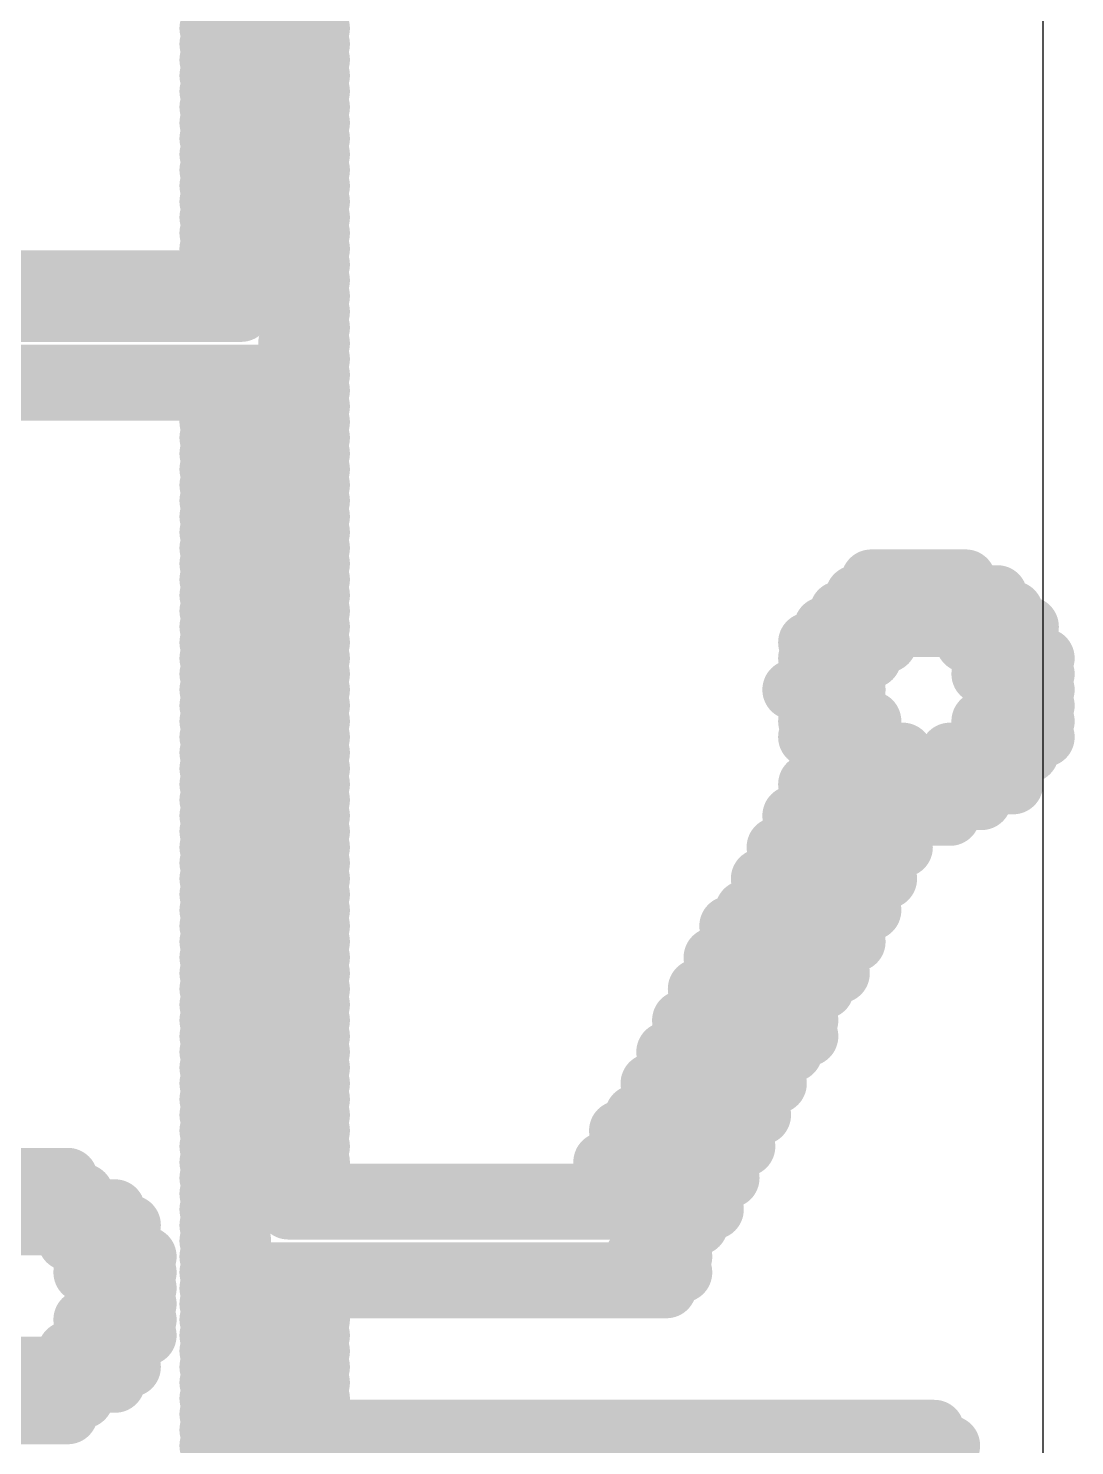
# Model space of a CAD drawing. Header units: inches. Extents: x -0.2 to 15.8, y 0 to 3.5.
# Drawn here: x 0.8473 to 0.8994, y 0.3909 to 0.4615 of the extents above; entities that cross this region are included whole.
import ezdxf

# ---------------------------------------------------------------- set-up
doc = ezdxf.new("R2010")
doc.units = ezdxf.units.IN
doc.header["$MEASUREMENT"] = 0
doc.layers.add('Bottom Overlay', color=54, linetype='Continuous')
doc.layers.add('Signal_2', color=76, linetype='Continuous')

msp = doc.modelspace()

# ---------------------------------------------------------------- linework, layer by layer
at = {"layer": 'Bottom Overlay', "const_width": 0.003}
for points in [[(0.85629, 0.462317), (0.858645, 0.462317)], [(0.860215, 0.462317), (0.861785, 0.462317)], [(0.85629, 0.461533), (0.858645, 0.461533)], [(0.860215, 0.461533), (0.861785, 0.461533)], [(0.85629, 0.460747), (0.858645, 0.460747)], [(0.860215, 0.460747), (0.861785, 0.460747)], [(0.85629, 0.459962), (0.858645, 0.459962)], [(0.860215, 0.459962), (0.861785, 0.459962)], [(0.85629, 0.459177), (0.858645, 0.459177)], [(0.860215, 0.459177), (0.861785, 0.459177)], [(0.85629, 0.458392), (0.858645, 0.458392)], [(0.860215, 0.458392), (0.861785, 0.458392)], [(0.85629, 0.457607), (0.858645, 0.457607)], [(0.860215, 0.457607), (0.861785, 0.457607)], [(0.85629, 0.456822), (0.858645, 0.456822)], [(0.860215, 0.456822), (0.861785, 0.456822)], [(0.85629, 0.456037), (0.858645, 0.456037)], [(0.860215, 0.456037), (0.861785, 0.456037)], [(0.85629, 0.455252), (0.858645, 0.455252)], [(0.860215, 0.455252), (0.861785, 0.455252)], [(0.85629, 0.454467), (0.858645, 0.454467)], [(0.860215, 0.454467), (0.861785, 0.454467)], [(0.85629, 0.453682), (0.858645, 0.453682)], [(0.860215, 0.453682), (0.861785, 0.453682)], [(0.85629, 0.452897), (0.858645, 0.452897)], [(0.860215, 0.452897), (0.861785, 0.452897)], [(0.85629, 0.452112), (0.858645, 0.452112)], [(0.860215, 0.452112), (0.861785, 0.452112)], [(0.85629, 0.451327), (0.858645, 0.451327)], [(0.860215, 0.451327), (0.861785, 0.451327)], [(0.85629, 0.450542), (0.858645, 0.450542)], [(0.860215, 0.450542), (0.861785, 0.450542)], [(0.85629, 0.449757), (0.858645, 0.449757)], [(0.860215, 0.449757), (0.861785, 0.449757)], [(0.805262, 0.448972), (0.858645, 0.448972)], [(0.860215, 0.448972), (0.861785, 0.448972)], [(0.805262, 0.448187), (0.858645, 0.448187)], [(0.860215, 0.448187), (0.861785, 0.448187)], [(0.805262, 0.447402), (0.85786, 0.447402)], [(0.860215, 0.447402), (0.861785, 0.447402)], [(0.860215, 0.446617), (0.861785, 0.446617)], [(0.860215, 0.445832), (0.861785, 0.445832)], [(0.860215, 0.445047), (0.861785, 0.445047)], [(0.805262, 0.444261), (0.858645, 0.444261)], [(0.860215, 0.444261), (0.861785, 0.444261)], [(0.805262, 0.443476), (0.858645, 0.443476)], [(0.860215, 0.443476), (0.861785, 0.443476)], [(0.85629, 0.442691), (0.858645, 0.442691)], [(0.860215, 0.442691), (0.861785, 0.442691)], [(0.85629, 0.441906), (0.858645, 0.441906)], [(0.860215, 0.441906), (0.861785, 0.441906)], [(0.85629, 0.441121), (0.858645, 0.441121)], [(0.860215, 0.441121), (0.861785, 0.441121)], [(0.85629, 0.440336), (0.858645, 0.440336)], [(0.860215, 0.440336), (0.861785, 0.440336)], [(0.85629, 0.439551), (0.858645, 0.439551)], [(0.860215, 0.439551), (0.861785, 0.439551)], [(0.85629, 0.438766), (0.858645, 0.438766)], [(0.860215, 0.438766), (0.861785, 0.438766)], [(0.85629, 0.437981), (0.858645, 0.437981)], [(0.860215, 0.437981), (0.861785, 0.437981)], [(0.85629, 0.437196), (0.858645, 0.437196)], [(0.860215, 0.437196), (0.861785, 0.437196)], [(0.85629, 0.436411), (0.858645, 0.436411)], [(0.860215, 0.436411), (0.861785, 0.436411)], [(0.85629, 0.435626), (0.858645, 0.435626)], [(0.860215, 0.435626), (0.861785, 0.435626)], [(0.85629, 0.434841), (0.858645, 0.434841)], [(0.860215, 0.434841), (0.861785, 0.434841)], [(0.85629, 0.434056), (0.858645, 0.434056)], [(0.860215, 0.434056), (0.861785, 0.434056)], [(0.889262, 0.434056), (0.893972, 0.434056)], [(0.85629, 0.433271), (0.858645, 0.433271)], [(0.860215, 0.433271), (0.861785, 0.433271)], [(0.888477, 0.433271), (0.895542, 0.433271)], [(0.85629, 0.432486), (0.858645, 0.432486)], [(0.860215, 0.432486), (0.861785, 0.432486)], [(0.887692, 0.432486), (0.896327, 0.432486)], [(0.85629, 0.431701), (0.858645, 0.431701)], [(0.860215, 0.431701), (0.861785, 0.431701)], [(0.886907, 0.431701), (0.897112, 0.431701)], [(0.85629, 0.430916), (0.858645, 0.430916)], [(0.860215, 0.430916), (0.861785, 0.430916)], [(0.886122, 0.430916), (0.890047, 0.430916)], [(0.893972, 0.430916), (0.897112, 0.430916)], [(0.85629, 0.430131), (0.858645, 0.430131)], [(0.860215, 0.430131), (0.861785, 0.430131)], [(0.886122, 0.430131), (0.889262, 0.430131)], [(0.894757, 0.430131), (0.897898, 0.430131)], [(0.85629, 0.429346), (0.85786, 0.429346)], [(0.860215, 0.429346), (0.861785, 0.429346)], [(0.886122, 0.429346), (0.888477, 0.429346)], [(0.894757, 0.429346), (0.897898, 0.429346)], [(0.85629, 0.428561), (0.85786, 0.428561)], [(0.860215, 0.428561), (0.861785, 0.428561)], [(0.885337, 0.428561), (0.888477, 0.428561)], [(0.895542, 0.428561), (0.897898, 0.428561)], [(0.85629, 0.427775), (0.85786, 0.427775)], [(0.860215, 0.427775), (0.861785, 0.427775)], [(0.886122, 0.427775), (0.888477, 0.427775)], [(0.895542, 0.427775), (0.897898, 0.427775)], [(0.85629, 0.42699), (0.85786, 0.42699)], [(0.860215, 0.42699), (0.861785, 0.42699)], [(0.886122, 0.42699), (0.889262, 0.42699)], [(0.894757, 0.42699), (0.897898, 0.42699)], [(0.85629, 0.426205), (0.85786, 0.426205)], [(0.860215, 0.426205), (0.861785, 0.426205)], [(0.886122, 0.426205), (0.889262, 0.426205)], [(0.894757, 0.426205), (0.897898, 0.426205)], [(0.85629, 0.42542), (0.85786, 0.42542)], [(0.860215, 0.42542), (0.861785, 0.42542)], [(0.886907, 0.42542), (0.890832, 0.42542)], [(0.893187, 0.42542), (0.897112, 0.42542)], [(0.85629, 0.424635), (0.85786, 0.424635)], [(0.860215, 0.424635), (0.861785, 0.424635)], [(0.886907, 0.424635), (0.896327, 0.424635)], [(0.85629, 0.42385), (0.85786, 0.42385)], [(0.860215, 0.42385), (0.861785, 0.42385)], [(0.886122, 0.42385), (0.896327, 0.42385)], [(0.85629, 0.423065), (0.85786, 0.423065)], [(0.860215, 0.423065), (0.861785, 0.423065)], [(0.886122, 0.423065), (0.888477, 0.423065)], [(0.889262, 0.423065), (0.894757, 0.423065)], [(0.85629, 0.42228), (0.85786, 0.42228)], [(0.860215, 0.42228), (0.861785, 0.42228)], [(0.885337, 0.42228), (0.887692, 0.42228)], [(0.889262, 0.42228), (0.893187, 0.42228)], [(0.85629, 0.421495), (0.85786, 0.421495)], [(0.860215, 0.421495), (0.861785, 0.421495)], [(0.885337, 0.421495), (0.886907, 0.421495)], [(0.889262, 0.421495), (0.890832, 0.421495)], [(0.85629, 0.42071), (0.85786, 0.42071)], [(0.860215, 0.42071), (0.861785, 0.42071)], [(0.884552, 0.42071), (0.886907, 0.42071)], [(0.888477, 0.42071), (0.890832, 0.42071)], [(0.85629, 0.419925), (0.85786, 0.419925)], [(0.860215, 0.419925), (0.861785, 0.419925)], [(0.884552, 0.419925), (0.886122, 0.419925)], [(0.888477, 0.419925), (0.890047, 0.419925)], [(0.85629, 0.41914), (0.85786, 0.41914)], [(0.860215, 0.41914), (0.861785, 0.41914)], [(0.883767, 0.41914), (0.886122, 0.41914)], [(0.887692, 0.41914), (0.890047, 0.41914)], [(0.85629, 0.418355), (0.85786, 0.418355)], [(0.860215, 0.418355), (0.861785, 0.418355)], [(0.883767, 0.418355), (0.885337, 0.418355)], [(0.886907, 0.418355), (0.889262, 0.418355)], [(0.85629, 0.41757), (0.85786, 0.41757)], [(0.860215, 0.41757), (0.861785, 0.41757)], [(0.882982, 0.41757), (0.885337, 0.41757)], [(0.886907, 0.41757), (0.889262, 0.41757)], [(0.85629, 0.416785), (0.85786, 0.416785)], [(0.860215, 0.416785), (0.861785, 0.416785)], [(0.882197, 0.416785), (0.884552, 0.416785)], [(0.886907, 0.416785), (0.888477, 0.416785)], [(0.85629, 0.416), (0.85786, 0.416)], [(0.860215, 0.416), (0.861785, 0.416)], [(0.882197, 0.416), (0.884552, 0.416)], [(0.886122, 0.416), (0.888477, 0.416)], [(0.85629, 0.415215), (0.85786, 0.415215)], [(0.860215, 0.415215), (0.861785, 0.415215)], [(0.881412, 0.415215), (0.883767, 0.415215)], [(0.885337, 0.415215), (0.887692, 0.415215)], [(0.85629, 0.41443), (0.85786, 0.41443)], [(0.860215, 0.41443), (0.861785, 0.41443)], [(0.881412, 0.41443), (0.882982, 0.41443)], [(0.885337, 0.41443), (0.887692, 0.41443)], [(0.85629, 0.413645), (0.85786, 0.413645)], [(0.860215, 0.413645), (0.861785, 0.413645)], [(0.880626, 0.413645), (0.882982, 0.413645)], [(0.884552, 0.413645), (0.886907, 0.413645)], [(0.85629, 0.41286), (0.85786, 0.41286)], [(0.860215, 0.41286), (0.861785, 0.41286)], [(0.880626, 0.41286), (0.882982, 0.41286)], [(0.884552, 0.41286), (0.886122, 0.41286)], [(0.85629, 0.412075), (0.85786, 0.412075)], [(0.860215, 0.412075), (0.861785, 0.412075)], [(0.879841, 0.412075), (0.882197, 0.412075)], [(0.883767, 0.412075), (0.886122, 0.412075)], [(0.85629, 0.411289), (0.85786, 0.411289)], [(0.860215, 0.411289), (0.861785, 0.411289)], [(0.879841, 0.411289), (0.881412, 0.411289)], [(0.883767, 0.411289), (0.886122, 0.411289)], [(0.85629, 0.410504), (0.85786, 0.410504)], [(0.860215, 0.410504), (0.861785, 0.410504)], [(0.879056, 0.410504), (0.881412, 0.410504)], [(0.882982, 0.410504), (0.885337, 0.410504)], [(0.85629, 0.40972), (0.85786, 0.40972)], [(0.860215, 0.40972), (0.861785, 0.40972)], [(0.879056, 0.40972), (0.880626, 0.40972)], [(0.882982, 0.40972), (0.884552, 0.40972)], [(0.85629, 0.408934), (0.85786, 0.408934)], [(0.860215, 0.408934), (0.861785, 0.408934)], [(0.878271, 0.408934), (0.880626, 0.408934)], [(0.882197, 0.408934), (0.884552, 0.408934)], [(0.85629, 0.408149), (0.85786, 0.408149)], [(0.860215, 0.408149), (0.861785, 0.408149)], [(0.878271, 0.408149), (0.879841, 0.408149)], [(0.882197, 0.408149), (0.883767, 0.408149)], [(0.85629, 0.407364), (0.85786, 0.407364)], [(0.860215, 0.407364), (0.861785, 0.407364)], [(0.877486, 0.407364), (0.879841, 0.407364)], [(0.881412, 0.407364), (0.883767, 0.407364)], [(0.85629, 0.406579), (0.85786, 0.406579)], [(0.860215, 0.406579), (0.861785, 0.406579)], [(0.876701, 0.406579), (0.879056, 0.406579)], [(0.881412, 0.406579), (0.882982, 0.406579)], [(0.85629, 0.405794), (0.85786, 0.405794)], [(0.860215, 0.405794), (0.861785, 0.405794)], [(0.876701, 0.405794), (0.879056, 0.405794)], [(0.880626, 0.405794), (0.882982, 0.405794)], [(0.85629, 0.405009), (0.85786, 0.405009)], [(0.860215, 0.405009), (0.861785, 0.405009)], [(0.875916, 0.405009), (0.878271, 0.405009)], [(0.879841, 0.405009), (0.882197, 0.405009)], [(0.845299, 0.404224), (0.849225, 0.404224)], [(0.85629, 0.404224), (0.85786, 0.404224)], [(0.860215, 0.404224), (0.861785, 0.404224)], [(0.875916, 0.404224), (0.878271, 0.404224)], [(0.879841, 0.404224), (0.882197, 0.404224)], [(0.843729, 0.403439), (0.85001, 0.403439)], [(0.85629, 0.403439), (0.85786, 0.403439)], [(0.860215, 0.403439), (0.877486, 0.403439)], [(0.879056, 0.403439), (0.881412, 0.403439)], [(0.842944, 0.402654), (0.85158, 0.402654)], [(0.85629, 0.402654), (0.85786, 0.402654)], [(0.860215, 0.402654), (0.876701, 0.402654)], [(0.879056, 0.402654), (0.881412, 0.402654)], [(0.842159, 0.401869), (0.852365, 0.401869)], [(0.85629, 0.401869), (0.85786, 0.401869)], [(0.878271, 0.401869), (0.880626, 0.401869)], [(0.849225, 0.401084), (0.852365, 0.401084)], [(0.85629, 0.401084), (0.85786, 0.401084)], [(0.878271, 0.401084), (0.879841, 0.401084)], [(0.85001, 0.400299), (0.85315, 0.400299)], [(0.85629, 0.400299), (0.85786, 0.400299)], [(0.877486, 0.400299), (0.879841, 0.400299)], [(0.85001, 0.399514), (0.85315, 0.399514)], [(0.85629, 0.399514), (0.85786, 0.399514)], [(0.85943, 0.399514), (0.879841, 0.399514)], [(0.850795, 0.398729), (0.85315, 0.398729)], [(0.85629, 0.398729), (0.85786, 0.398729)], [(0.85943, 0.398729), (0.879056, 0.398729)], [(0.850795, 0.397944), (0.85315, 0.397944)], [(0.85629, 0.397944), (0.85786, 0.397944)], [(0.85943, 0.397944), (0.861785, 0.397944)], [(0.85001, 0.397159), (0.85315, 0.397159)], [(0.85629, 0.397159), (0.85786, 0.397159)], [(0.85943, 0.397159), (0.861785, 0.397159)], [(0.85001, 0.396374), (0.85315, 0.396374)], [(0.85629, 0.396374), (0.85786, 0.396374)], [(0.85943, 0.396374), (0.861785, 0.396374)], [(0.849225, 0.395589), (0.852365, 0.395589)], [(0.85629, 0.395589), (0.85786, 0.395589)], [(0.85943, 0.395589), (0.861785, 0.395589)], [(0.842159, 0.394804), (0.852365, 0.394804)], [(0.85629, 0.394804), (0.85786, 0.394804)], [(0.85943, 0.394804), (0.861785, 0.394804)], [(0.842944, 0.394018), (0.85158, 0.394018)], [(0.85629, 0.394018), (0.85786, 0.394018)], [(0.85943, 0.394018), (0.861785, 0.394018)], [(0.843729, 0.393234), (0.85001, 0.393234)], [(0.85629, 0.393234), (0.85786, 0.393234)], [(0.85943, 0.393234), (0.861785, 0.393234)], [(0.845299, 0.392448), (0.849225, 0.392448)], [(0.85629, 0.392448), (0.85786, 0.392448)], [(0.85943, 0.392448), (0.861785, 0.392448)], [(0.85629, 0.391663), (0.85786, 0.391663)], [(0.85943, 0.391663), (0.892402, 0.391663)], [(0.85629, 0.390878), (0.85786, 0.390878)], [(0.85943, 0.390878), (0.893187, 0.390878)], [(0.85629, 0.390093), (0.85786, 0.390093)], [(0.85943, 0.390093), (0.893187, 0.390093)]]:
    msp.add_lwpolyline(points, dxfattribs=at)
at = {"layer": 'Bottom Overlay', "const_width": 0.0015}
for points in [[(0.85554, 0.462317, 1), (0.85704, 0.462317, 1)], [(0.857895, 0.462317, 1), (0.859395, 0.462317, 1)], [(0.859465, 0.462317, 1), (0.860965, 0.462317, 1)], [(0.861035, 0.462317, 1), (0.862535, 0.462317, 1)], [(0.85554, 0.461533, 1), (0.85704, 0.461533, 1)], [(0.857895, 0.461533, 1), (0.859395, 0.461533, 1)], [(0.859465, 0.461533, 1), (0.860965, 0.461533, 1)], [(0.861035, 0.461533, 1), (0.862535, 0.461533, 1)], [(0.85554, 0.460747, 1), (0.85704, 0.460747, 1)], [(0.857895, 0.460747, 1), (0.859395, 0.460747, 1)], [(0.859465, 0.460747, 1), (0.860965, 0.460747, 1)], [(0.861035, 0.460747, 1), (0.862535, 0.460747, 1)], [(0.85554, 0.459962, 1), (0.85704, 0.459962, 1)], [(0.857895, 0.459962, 1), (0.859395, 0.459962, 1)], [(0.859465, 0.459962, 1), (0.860965, 0.459962, 1)], [(0.861035, 0.459962, 1), (0.862535, 0.459962, 1)], [(0.85554, 0.459177, 1), (0.85704, 0.459177, 1)], [(0.857895, 0.459177, 1), (0.859395, 0.459177, 1)], [(0.859465, 0.459177, 1), (0.860965, 0.459177, 1)], [(0.861035, 0.459177, 1), (0.862535, 0.459177, 1)], [(0.85554, 0.458392, 1), (0.85704, 0.458392, 1)], [(0.857895, 0.458392, 1), (0.859395, 0.458392, 1)], [(0.859465, 0.458392, 1), (0.860965, 0.458392, 1)], [(0.861035, 0.458392, 1), (0.862535, 0.458392, 1)], [(0.85554, 0.457607, 1), (0.85704, 0.457607, 1)], [(0.857895, 0.457607, 1), (0.859395, 0.457607, 1)], [(0.859465, 0.457607, 1), (0.860965, 0.457607, 1)], [(0.861035, 0.457607, 1), (0.862535, 0.457607, 1)], [(0.85554, 0.456822, 1), (0.85704, 0.456822, 1)], [(0.857895, 0.456822, 1), (0.859395, 0.456822, 1)], [(0.859465, 0.456822, 1), (0.860965, 0.456822, 1)], [(0.861035, 0.456822, 1), (0.862535, 0.456822, 1)], [(0.85554, 0.456037, 1), (0.85704, 0.456037, 1)], [(0.857895, 0.456037, 1), (0.859395, 0.456037, 1)], [(0.859465, 0.456037, 1), (0.860965, 0.456037, 1)], [(0.861035, 0.456037, 1), (0.862535, 0.456037, 1)], [(0.85554, 0.455252, 1), (0.85704, 0.455252, 1)], [(0.857895, 0.455252, 1), (0.859395, 0.455252, 1)], [(0.859465, 0.455252, 1), (0.860965, 0.455252, 1)], [(0.861035, 0.455252, 1), (0.862535, 0.455252, 1)], [(0.85554, 0.454467, 1), (0.85704, 0.454467, 1)], [(0.857895, 0.454467, 1), (0.859395, 0.454467, 1)], [(0.859465, 0.454467, 1), (0.860965, 0.454467, 1)], [(0.861035, 0.454467, 1), (0.862535, 0.454467, 1)], [(0.85554, 0.453682, 1), (0.85704, 0.453682, 1)], [(0.857895, 0.453682, 1), (0.859395, 0.453682, 1)], [(0.859465, 0.453682, 1), (0.860965, 0.453682, 1)], [(0.861035, 0.453682, 1), (0.862535, 0.453682, 1)], [(0.85554, 0.452897, 1), (0.85704, 0.452897, 1)], [(0.857895, 0.452897, 1), (0.859395, 0.452897, 1)], [(0.859465, 0.452897, 1), (0.860965, 0.452897, 1)], [(0.861035, 0.452897, 1), (0.862535, 0.452897, 1)], [(0.85554, 0.452112, 1), (0.85704, 0.452112, 1)], [(0.857895, 0.452112, 1), (0.859395, 0.452112, 1)], [(0.859465, 0.452112, 1), (0.860965, 0.452112, 1)], [(0.861035, 0.452112, 1), (0.862535, 0.452112, 1)], [(0.85554, 0.451327, 1), (0.85704, 0.451327, 1)], [(0.857895, 0.451327, 1), (0.859395, 0.451327, 1)], [(0.859465, 0.451327, 1), (0.860965, 0.451327, 1)], [(0.861035, 0.451327, 1), (0.862535, 0.451327, 1)], [(0.85554, 0.450542, 1), (0.85704, 0.450542, 1)], [(0.857895, 0.450542, 1), (0.859395, 0.450542, 1)], [(0.859465, 0.450542, 1), (0.860965, 0.450542, 1)], [(0.861035, 0.450542, 1), (0.862535, 0.450542, 1)], [(0.85554, 0.449757, 1), (0.85704, 0.449757, 1)], [(0.857895, 0.449757, 1), (0.859395, 0.449757, 1)], [(0.859465, 0.449757, 1), (0.860965, 0.449757, 1)], [(0.861035, 0.449757, 1), (0.862535, 0.449757, 1)], [(0.857895, 0.448972, 1), (0.859395, 0.448972, 1)], [(0.859465, 0.448972, 1), (0.860965, 0.448972, 1)], [(0.861035, 0.448972, 1), (0.862535, 0.448972, 1)], [(0.857895, 0.448187, 1), (0.859395, 0.448187, 1)], [(0.859465, 0.448187, 1), (0.860965, 0.448187, 1)], [(0.861035, 0.448187, 1), (0.862535, 0.448187, 1)], [(0.85711, 0.447402, 1), (0.85861, 0.447402, 1)], [(0.859465, 0.447402, 1), (0.860965, 0.447402, 1)], [(0.861035, 0.447402, 1), (0.862535, 0.447402, 1)], [(0.859465, 0.446617, 1), (0.860965, 0.446617, 1)], [(0.861035, 0.446617, 1), (0.862535, 0.446617, 1)], [(0.859465, 0.445832, 1), (0.860965, 0.445832, 1)], [(0.861035, 0.445832, 1), (0.862535, 0.445832, 1)], [(0.859465, 0.445047, 1), (0.860965, 0.445047, 1)], [(0.861035, 0.445047, 1), (0.862535, 0.445047, 1)], [(0.857895, 0.444261, 1), (0.859395, 0.444261, 1)], [(0.859465, 0.444261, 1), (0.860965, 0.444261, 1)], [(0.861035, 0.444261, 1), (0.862535, 0.444261, 1)], [(0.857895, 0.443476, 1), (0.859395, 0.443476, 1)], [(0.859465, 0.443476, 1), (0.860965, 0.443476, 1)], [(0.861035, 0.443476, 1), (0.862535, 0.443476, 1)], [(0.85554, 0.442691, 1), (0.85704, 0.442691, 1)], [(0.857895, 0.442691, 1), (0.859395, 0.442691, 1)], [(0.859465, 0.442691, 1), (0.860965, 0.442691, 1)], [(0.861035, 0.442691, 1), (0.862535, 0.442691, 1)], [(0.85554, 0.441906, 1), (0.85704, 0.441906, 1)], [(0.857895, 0.441906, 1), (0.859395, 0.441906, 1)], [(0.859465, 0.441906, 1), (0.860965, 0.441906, 1)], [(0.861035, 0.441906, 1), (0.862535, 0.441906, 1)], [(0.85554, 0.441121, 1), (0.85704, 0.441121, 1)], [(0.857895, 0.441121, 1), (0.859395, 0.441121, 1)], [(0.859465, 0.441121, 1), (0.860965, 0.441121, 1)], [(0.861035, 0.441121, 1), (0.862535, 0.441121, 1)], [(0.85554, 0.440336, 1), (0.85704, 0.440336, 1)], [(0.857895, 0.440336, 1), (0.859395, 0.440336, 1)], [(0.859465, 0.440336, 1), (0.860965, 0.440336, 1)], [(0.861035, 0.440336, 1), (0.862535, 0.440336, 1)], [(0.85554, 0.439551, 1), (0.85704, 0.439551, 1)], [(0.857895, 0.439551, 1), (0.859395, 0.439551, 1)], [(0.859465, 0.439551, 1), (0.860965, 0.439551, 1)], [(0.861035, 0.439551, 1), (0.862535, 0.439551, 1)], [(0.85554, 0.438766, 1), (0.85704, 0.438766, 1)], [(0.857895, 0.438766, 1), (0.859395, 0.438766, 1)], [(0.859465, 0.438766, 1), (0.860965, 0.438766, 1)], [(0.861035, 0.438766, 1), (0.862535, 0.438766, 1)], [(0.85554, 0.437981, 1), (0.85704, 0.437981, 1)], [(0.857895, 0.437981, 1), (0.859395, 0.437981, 1)], [(0.859465, 0.437981, 1), (0.860965, 0.437981, 1)], [(0.861035, 0.437981, 1), (0.862535, 0.437981, 1)], [(0.85554, 0.437196, 1), (0.85704, 0.437196, 1)], [(0.857895, 0.437196, 1), (0.859395, 0.437196, 1)], [(0.859465, 0.437196, 1), (0.860965, 0.437196, 1)], [(0.861035, 0.437196, 1), (0.862535, 0.437196, 1)], [(0.85554, 0.436411, 1), (0.85704, 0.436411, 1)], [(0.857895, 0.436411, 1), (0.859395, 0.436411, 1)], [(0.859465, 0.436411, 1), (0.860965, 0.436411, 1)], [(0.861035, 0.436411, 1), (0.862535, 0.436411, 1)], [(0.85554, 0.435626, 1), (0.85704, 0.435626, 1)], [(0.857895, 0.435626, 1), (0.859395, 0.435626, 1)], [(0.859465, 0.435626, 1), (0.860965, 0.435626, 1)], [(0.861035, 0.435626, 1), (0.862535, 0.435626, 1)], [(0.85554, 0.434841, 1), (0.85704, 0.434841, 1)], [(0.857895, 0.434841, 1), (0.859395, 0.434841, 1)], [(0.859465, 0.434841, 1), (0.860965, 0.434841, 1)], [(0.861035, 0.434841, 1), (0.862535, 0.434841, 1)], [(0.85554, 0.434056, 1), (0.85704, 0.434056, 1)], [(0.857895, 0.434056, 1), (0.859395, 0.434056, 1)], [(0.859465, 0.434056, 1), (0.860965, 0.434056, 1)], [(0.861035, 0.434056, 1), (0.862535, 0.434056, 1)], [(0.888512, 0.434056, 1), (0.890012, 0.434056, 1)], [(0.893222, 0.434056, 1), (0.894722, 0.434056, 1)], [(0.85554, 0.433271, 1), (0.85704, 0.433271, 1)], [(0.857895, 0.433271, 1), (0.859395, 0.433271, 1)], [(0.859465, 0.433271, 1), (0.860965, 0.433271, 1)], [(0.861035, 0.433271, 1), (0.862535, 0.433271, 1)], [(0.887727, 0.433271, 1), (0.889227, 0.433271, 1)], [(0.894792, 0.433271, 1), (0.896292, 0.433271, 1)], [(0.85554, 0.432486, 1), (0.85704, 0.432486, 1)], [(0.857895, 0.432486, 1), (0.859395, 0.432486, 1)], [(0.859465, 0.432486, 1), (0.860965, 0.432486, 1)], [(0.861035, 0.432486, 1), (0.862535, 0.432486, 1)], [(0.886942, 0.432486, 1), (0.888442, 0.432486, 1)], [(0.895577, 0.432486, 1), (0.897077, 0.432486, 1)], [(0.85554, 0.431701, 1), (0.85704, 0.431701, 1)], [(0.857895, 0.431701, 1), (0.859395, 0.431701, 1)], [(0.859465, 0.431701, 1), (0.860965, 0.431701, 1)], [(0.861035, 0.431701, 1), (0.862535, 0.431701, 1)], [(0.886157, 0.431701, 1), (0.887657, 0.431701, 1)], [(0.896362, 0.431701, 1), (0.897862, 0.431701, 1)], [(0.85554, 0.430916, 1), (0.85704, 0.430916, 1)], [(0.857895, 0.430916, 1), (0.859395, 0.430916, 1)], [(0.859465, 0.430916, 1), (0.860965, 0.430916, 1)], [(0.861035, 0.430916, 1), (0.862535, 0.430916, 1)], [(0.885372, 0.430916, 1), (0.886872, 0.430916, 1)], [(0.889297, 0.430916, 1), (0.890797, 0.430916, 1)], [(0.893222, 0.430916, 1), (0.894722, 0.430916, 1)], [(0.896362, 0.430916, 1), (0.897862, 0.430916, 1)], [(0.85554, 0.430131, 1), (0.85704, 0.430131, 1)], [(0.857895, 0.430131, 1), (0.859395, 0.430131, 1)], [(0.859465, 0.430131, 1), (0.860965, 0.430131, 1)], [(0.861035, 0.430131, 1), (0.862535, 0.430131, 1)], [(0.885372, 0.430131, 1), (0.886872, 0.430131, 1)], [(0.888512, 0.430131, 1), (0.890012, 0.430131, 1)], [(0.894007, 0.430131, 1), (0.895507, 0.430131, 1)], [(0.897147, 0.430131, 1), (0.898648, 0.430131, 1)], [(0.85554, 0.429346, 1), (0.85704, 0.429346, 1)], [(0.85711, 0.429346, 1), (0.85861, 0.429346, 1)], [(0.859465, 0.429346, 1), (0.860965, 0.429346, 1)], [(0.861035, 0.429346, 1), (0.862535, 0.429346, 1)], [(0.885372, 0.429346, 1), (0.886872, 0.429346, 1)], [(0.887727, 0.429346, 1), (0.889227, 0.429346, 1)], [(0.894007, 0.429346, 1), (0.895507, 0.429346, 1)], [(0.897147, 0.429346, 1), (0.898648, 0.429346, 1)], [(0.85554, 0.428561, 1), (0.85704, 0.428561, 1)], [(0.85711, 0.428561, 1), (0.85861, 0.428561, 1)], [(0.859465, 0.428561, 1), (0.860965, 0.428561, 1)], [(0.861035, 0.428561, 1), (0.862535, 0.428561, 1)], [(0.884587, 0.428561, 1), (0.886087, 0.428561, 1)], [(0.887727, 0.428561, 1), (0.889227, 0.428561, 1)], [(0.894792, 0.428561, 1), (0.896292, 0.428561, 1)], [(0.897147, 0.428561, 1), (0.898648, 0.428561, 1)], [(0.85554, 0.427775, 1), (0.85704, 0.427775, 1)], [(0.85711, 0.427775, 1), (0.85861, 0.427775, 1)], [(0.859465, 0.427775, 1), (0.860965, 0.427775, 1)], [(0.861035, 0.427775, 1), (0.862535, 0.427775, 1)], [(0.885372, 0.427775, 1), (0.886872, 0.427775, 1)], [(0.887727, 0.427775, 1), (0.889227, 0.427775, 1)], [(0.894792, 0.427775, 1), (0.896292, 0.427775, 1)], [(0.897147, 0.427775, 1), (0.898648, 0.427775, 1)], [(0.85554, 0.42699, 1), (0.85704, 0.42699, 1)], [(0.85711, 0.42699, 1), (0.85861, 0.42699, 1)], [(0.859465, 0.42699, 1), (0.860965, 0.42699, 1)], [(0.861035, 0.42699, 1), (0.862535, 0.42699, 1)], [(0.885372, 0.42699, 1), (0.886872, 0.42699, 1)], [(0.888512, 0.42699, 1), (0.890012, 0.42699, 1)], [(0.894007, 0.42699, 1), (0.895507, 0.42699, 1)], [(0.897147, 0.42699, 1), (0.898648, 0.42699, 1)], [(0.85554, 0.426205, 1), (0.85704, 0.426205, 1)], [(0.85711, 0.426205, 1), (0.85861, 0.426205, 1)], [(0.859465, 0.426205, 1), (0.860965, 0.426205, 1)], [(0.861035, 0.426205, 1), (0.862535, 0.426205, 1)], [(0.885372, 0.426205, 1), (0.886872, 0.426205, 1)], [(0.888512, 0.426205, 1), (0.890012, 0.426205, 1)], [(0.894007, 0.426205, 1), (0.895507, 0.426205, 1)], [(0.897147, 0.426205, 1), (0.898648, 0.426205, 1)], [(0.85554, 0.42542, 1), (0.85704, 0.42542, 1)], [(0.85711, 0.42542, 1), (0.85861, 0.42542, 1)], [(0.859465, 0.42542, 1), (0.860965, 0.42542, 1)], [(0.861035, 0.42542, 1), (0.862535, 0.42542, 1)], [(0.886157, 0.42542, 1), (0.887657, 0.42542, 1)], [(0.890082, 0.42542, 1), (0.891582, 0.42542, 1)], [(0.892437, 0.42542, 1), (0.893937, 0.42542, 1)], [(0.896362, 0.42542, 1), (0.897862, 0.42542, 1)], [(0.85554, 0.424635, 1), (0.85704, 0.424635, 1)], [(0.85711, 0.424635, 1), (0.85861, 0.424635, 1)], [(0.859465, 0.424635, 1), (0.860965, 0.424635, 1)], [(0.861035, 0.424635, 1), (0.862535, 0.424635, 1)], [(0.886157, 0.424635, 1), (0.887657, 0.424635, 1)], [(0.895577, 0.424635, 1), (0.897077, 0.424635, 1)], [(0.85554, 0.42385, 1), (0.85704, 0.42385, 1)], [(0.85711, 0.42385, 1), (0.85861, 0.42385, 1)], [(0.859465, 0.42385, 1), (0.860965, 0.42385, 1)], [(0.861035, 0.42385, 1), (0.862535, 0.42385, 1)], [(0.885372, 0.42385, 1), (0.886872, 0.42385, 1)], [(0.895577, 0.42385, 1), (0.897077, 0.42385, 1)], [(0.85554, 0.423065, 1), (0.85704, 0.423065, 1)], [(0.85711, 0.423065, 1), (0.85861, 0.423065, 1)], [(0.859465, 0.423065, 1), (0.860965, 0.423065, 1)], [(0.861035, 0.423065, 1), (0.862535, 0.423065, 1)], [(0.885372, 0.423065, 1), (0.886872, 0.423065, 1)], [(0.887727, 0.423065, 1), (0.889227, 0.423065, 1)], [(0.888512, 0.423065, 1), (0.890012, 0.423065, 1)], [(0.894007, 0.423065, 1), (0.895507, 0.423065, 1)], [(0.85554, 0.42228, 1), (0.85704, 0.42228, 1)], [(0.85711, 0.42228, 1), (0.85861, 0.42228, 1)], [(0.859465, 0.42228, 1), (0.860965, 0.42228, 1)], [(0.861035, 0.42228, 1), (0.862535, 0.42228, 1)], [(0.884587, 0.42228, 1), (0.886087, 0.42228, 1)], [(0.886942, 0.42228, 1), (0.888442, 0.42228, 1)], [(0.888512, 0.42228, 1), (0.890012, 0.42228, 1)], [(0.892437, 0.42228, 1), (0.893937, 0.42228, 1)], [(0.85554, 0.421495, 1), (0.85704, 0.421495, 1)], [(0.85711, 0.421495, 1), (0.85861, 0.421495, 1)], [(0.859465, 0.421495, 1), (0.860965, 0.421495, 1)], [(0.861035, 0.421495, 1), (0.862535, 0.421495, 1)], [(0.884587, 0.421495, 1), (0.886087, 0.421495, 1)], [(0.886157, 0.421495, 1), (0.887657, 0.421495, 1)], [(0.888512, 0.421495, 1), (0.890012, 0.421495, 1)], [(0.890082, 0.421495, 1), (0.891582, 0.421495, 1)], [(0.85554, 0.42071, 1), (0.85704, 0.42071, 1)], [(0.85711, 0.42071, 1), (0.85861, 0.42071, 1)], [(0.859465, 0.42071, 1), (0.860965, 0.42071, 1)], [(0.861035, 0.42071, 1), (0.862535, 0.42071, 1)], [(0.883802, 0.42071, 1), (0.885302, 0.42071, 1)], [(0.886157, 0.42071, 1), (0.887657, 0.42071, 1)], [(0.887727, 0.42071, 1), (0.889227, 0.42071, 1)], [(0.890082, 0.42071, 1), (0.891582, 0.42071, 1)], [(0.85554, 0.419925, 1), (0.85704, 0.419925, 1)], [(0.85711, 0.419925, 1), (0.85861, 0.419925, 1)], [(0.859465, 0.419925, 1), (0.860965, 0.419925, 1)], [(0.861035, 0.419925, 1), (0.862535, 0.419925, 1)], [(0.883802, 0.419925, 1), (0.885302, 0.419925, 1)], [(0.885372, 0.419925, 1), (0.886872, 0.419925, 1)], [(0.887727, 0.419925, 1), (0.889227, 0.419925, 1)], [(0.889297, 0.419925, 1), (0.890797, 0.419925, 1)], [(0.85554, 0.41914, 1), (0.85704, 0.41914, 1)], [(0.85711, 0.41914, 1), (0.85861, 0.41914, 1)], [(0.859465, 0.41914, 1), (0.860965, 0.41914, 1)], [(0.861035, 0.41914, 1), (0.862535, 0.41914, 1)], [(0.883017, 0.41914, 1), (0.884517, 0.41914, 1)], [(0.885372, 0.41914, 1), (0.886872, 0.41914, 1)], [(0.886942, 0.41914, 1), (0.888442, 0.41914, 1)], [(0.889297, 0.41914, 1), (0.890797, 0.41914, 1)], [(0.85554, 0.418355, 1), (0.85704, 0.418355, 1)], [(0.85711, 0.418355, 1), (0.85861, 0.418355, 1)], [(0.859465, 0.418355, 1), (0.860965, 0.418355, 1)], [(0.861035, 0.418355, 1), (0.862535, 0.418355, 1)], [(0.883017, 0.418355, 1), (0.884517, 0.418355, 1)], [(0.884587, 0.418355, 1), (0.886087, 0.418355, 1)], [(0.886157, 0.418355, 1), (0.887657, 0.418355, 1)], [(0.888512, 0.418355, 1), (0.890012, 0.418355, 1)], [(0.85554, 0.41757, 1), (0.85704, 0.41757, 1)], [(0.85711, 0.41757, 1), (0.85861, 0.41757, 1)], [(0.859465, 0.41757, 1), (0.860965, 0.41757, 1)], [(0.861035, 0.41757, 1), (0.862535, 0.41757, 1)], [(0.882232, 0.41757, 1), (0.883732, 0.41757, 1)], [(0.884587, 0.41757, 1), (0.886087, 0.41757, 1)], [(0.886157, 0.41757, 1), (0.887657, 0.41757, 1)], [(0.888512, 0.41757, 1), (0.890012, 0.41757, 1)], [(0.85554, 0.416785, 1), (0.85704, 0.416785, 1)], [(0.85711, 0.416785, 1), (0.85861, 0.416785, 1)], [(0.859465, 0.416785, 1), (0.860965, 0.416785, 1)], [(0.861035, 0.416785, 1), (0.862535, 0.416785, 1)], [(0.881447, 0.416785, 1), (0.882946, 0.416785, 1)], [(0.883802, 0.416785, 1), (0.885302, 0.416785, 1)], [(0.886157, 0.416785, 1), (0.887657, 0.416785, 1)], [(0.887727, 0.416785, 1), (0.889227, 0.416785, 1)], [(0.85554, 0.416, 1), (0.85704, 0.416, 1)], [(0.85711, 0.416, 1), (0.85861, 0.416, 1)], [(0.859465, 0.416, 1), (0.860965, 0.416, 1)], [(0.861035, 0.416, 1), (0.862535, 0.416, 1)], [(0.881447, 0.416, 1), (0.882946, 0.416, 1)], [(0.883802, 0.416, 1), (0.885302, 0.416, 1)], [(0.885372, 0.416, 1), (0.886872, 0.416, 1)], [(0.887727, 0.416, 1), (0.889227, 0.416, 1)], [(0.85554, 0.415215, 1), (0.85704, 0.415215, 1)], [(0.85711, 0.415215, 1), (0.85861, 0.415215, 1)], [(0.859465, 0.415215, 1), (0.860965, 0.415215, 1)], [(0.861035, 0.415215, 1), (0.862535, 0.415215, 1)], [(0.880661, 0.415215, 1), (0.882162, 0.415215, 1)], [(0.883017, 0.415215, 1), (0.884517, 0.415215, 1)], [(0.884587, 0.415215, 1), (0.886087, 0.415215, 1)], [(0.886942, 0.415215, 1), (0.888442, 0.415215, 1)], [(0.85554, 0.41443, 1), (0.85704, 0.41443, 1)], [(0.85711, 0.41443, 1), (0.85861, 0.41443, 1)], [(0.859465, 0.41443, 1), (0.860965, 0.41443, 1)], [(0.861035, 0.41443, 1), (0.862535, 0.41443, 1)], [(0.880661, 0.41443, 1), (0.882162, 0.41443, 1)], [(0.882232, 0.41443, 1), (0.883732, 0.41443, 1)], [(0.884587, 0.41443, 1), (0.886087, 0.41443, 1)], [(0.886942, 0.41443, 1), (0.888442, 0.41443, 1)], [(0.85554, 0.413645, 1), (0.85704, 0.413645, 1)], [(0.85711, 0.413645, 1), (0.85861, 0.413645, 1)], [(0.859465, 0.413645, 1), (0.860965, 0.413645, 1)], [(0.861035, 0.413645, 1), (0.862535, 0.413645, 1)], [(0.879876, 0.413645, 1), (0.881377, 0.413645, 1)], [(0.882232, 0.413645, 1), (0.883732, 0.413645, 1)], [(0.883802, 0.413645, 1), (0.885302, 0.413645, 1)], [(0.886157, 0.413645, 1), (0.887657, 0.413645, 1)], [(0.85554, 0.41286, 1), (0.85704, 0.41286, 1)], [(0.85711, 0.41286, 1), (0.85861, 0.41286, 1)], [(0.859465, 0.41286, 1), (0.860965, 0.41286, 1)], [(0.861035, 0.41286, 1), (0.862535, 0.41286, 1)], [(0.879876, 0.41286, 1), (0.881377, 0.41286, 1)], [(0.882232, 0.41286, 1), (0.883732, 0.41286, 1)], [(0.883802, 0.41286, 1), (0.885302, 0.41286, 1)], [(0.885372, 0.41286, 1), (0.886872, 0.41286, 1)], [(0.85554, 0.412075, 1), (0.85704, 0.412075, 1)], [(0.85711, 0.412075, 1), (0.85861, 0.412075, 1)], [(0.859465, 0.412075, 1), (0.860965, 0.412075, 1)], [(0.861035, 0.412075, 1), (0.862535, 0.412075, 1)], [(0.879091, 0.412075, 1), (0.880591, 0.412075, 1)], [(0.881447, 0.412075, 1), (0.882946, 0.412075, 1)], [(0.883017, 0.412075, 1), (0.884517, 0.412075, 1)], [(0.885372, 0.412075, 1), (0.886872, 0.412075, 1)], [(0.85554, 0.411289, 1), (0.85704, 0.411289, 1)], [(0.85711, 0.411289, 1), (0.85861, 0.411289, 1)], [(0.859465, 0.411289, 1), (0.860965, 0.411289, 1)], [(0.861035, 0.411289, 1), (0.862535, 0.411289, 1)], [(0.879091, 0.411289, 1), (0.880591, 0.411289, 1)], [(0.880661, 0.411289, 1), (0.882162, 0.411289, 1)], [(0.883017, 0.411289, 1), (0.884517, 0.411289, 1)], [(0.885372, 0.411289, 1), (0.886872, 0.411289, 1)], [(0.85554, 0.410504, 1), (0.85704, 0.410504, 1)], [(0.85711, 0.410504, 1), (0.85861, 0.410504, 1)], [(0.859465, 0.410504, 1), (0.860965, 0.410504, 1)], [(0.861035, 0.410504, 1), (0.862535, 0.410504, 1)], [(0.878306, 0.410504, 1), (0.879806, 0.410504, 1)], [(0.880661, 0.410504, 1), (0.882162, 0.410504, 1)], [(0.882232, 0.410504, 1), (0.883732, 0.410504, 1)], [(0.884587, 0.410504, 1), (0.886087, 0.410504, 1)], [(0.85554, 0.40972, 1), (0.85704, 0.40972, 1)], [(0.85711, 0.40972, 1), (0.85861, 0.40972, 1)], [(0.859465, 0.40972, 1), (0.860965, 0.40972, 1)], [(0.861035, 0.40972, 1), (0.862535, 0.40972, 1)], [(0.878306, 0.40972, 1), (0.879806, 0.40972, 1)], [(0.879876, 0.40972, 1), (0.881377, 0.40972, 1)], [(0.882232, 0.40972, 1), (0.883732, 0.40972, 1)], [(0.883802, 0.40972, 1), (0.885302, 0.40972, 1)], [(0.85554, 0.408934, 1), (0.85704, 0.408934, 1)], [(0.85711, 0.408934, 1), (0.85861, 0.408934, 1)], [(0.859465, 0.408934, 1), (0.860965, 0.408934, 1)], [(0.861035, 0.408934, 1), (0.862535, 0.408934, 1)], [(0.877521, 0.408934, 1), (0.879021, 0.408934, 1)], [(0.879876, 0.408934, 1), (0.881377, 0.408934, 1)], [(0.881447, 0.408934, 1), (0.882946, 0.408934, 1)], [(0.883802, 0.408934, 1), (0.885302, 0.408934, 1)], [(0.85554, 0.408149, 1), (0.85704, 0.408149, 1)], [(0.85711, 0.408149, 1), (0.85861, 0.408149, 1)], [(0.859465, 0.408149, 1), (0.860965, 0.408149, 1)], [(0.861035, 0.408149, 1), (0.862535, 0.408149, 1)], [(0.877521, 0.408149, 1), (0.879021, 0.408149, 1)], [(0.879091, 0.408149, 1), (0.880591, 0.408149, 1)], [(0.881447, 0.408149, 1), (0.882946, 0.408149, 1)], [(0.883017, 0.408149, 1), (0.884517, 0.408149, 1)], [(0.85554, 0.407364, 1), (0.85704, 0.407364, 1)], [(0.85711, 0.407364, 1), (0.85861, 0.407364, 1)], [(0.859465, 0.407364, 1), (0.860965, 0.407364, 1)], [(0.861035, 0.407364, 1), (0.862535, 0.407364, 1)], [(0.876736, 0.407364, 1), (0.878236, 0.407364, 1)], [(0.879091, 0.407364, 1), (0.880591, 0.407364, 1)], [(0.880661, 0.407364, 1), (0.882162, 0.407364, 1)], [(0.883017, 0.407364, 1), (0.884517, 0.407364, 1)], [(0.85554, 0.406579, 1), (0.85704, 0.406579, 1)], [(0.85711, 0.406579, 1), (0.85861, 0.406579, 1)], [(0.859465, 0.406579, 1), (0.860965, 0.406579, 1)], [(0.861035, 0.406579, 1), (0.862535, 0.406579, 1)], [(0.875951, 0.406579, 1), (0.877451, 0.406579, 1)], [(0.878306, 0.406579, 1), (0.879806, 0.406579, 1)], [(0.880661, 0.406579, 1), (0.882162, 0.406579, 1)], [(0.882232, 0.406579, 1), (0.883732, 0.406579, 1)], [(0.85554, 0.405794, 1), (0.85704, 0.405794, 1)], [(0.85711, 0.405794, 1), (0.85861, 0.405794, 1)], [(0.859465, 0.405794, 1), (0.860965, 0.405794, 1)], [(0.861035, 0.405794, 1), (0.862535, 0.405794, 1)], [(0.875951, 0.405794, 1), (0.877451, 0.405794, 1)], [(0.878306, 0.405794, 1), (0.879806, 0.405794, 1)], [(0.879876, 0.405794, 1), (0.881377, 0.405794, 1)], [(0.882232, 0.405794, 1), (0.883732, 0.405794, 1)], [(0.85554, 0.405009, 1), (0.85704, 0.405009, 1)], [(0.85711, 0.405009, 1), (0.85861, 0.405009, 1)], [(0.859465, 0.405009, 1), (0.860965, 0.405009, 1)], [(0.861035, 0.405009, 1), (0.862535, 0.405009, 1)], [(0.875166, 0.405009, 1), (0.876666, 0.405009, 1)], [(0.877521, 0.405009, 1), (0.879021, 0.405009, 1)], [(0.879091, 0.405009, 1), (0.880591, 0.405009, 1)], [(0.881447, 0.405009, 1), (0.882946, 0.405009, 1)], [(0.848475, 0.404224, 1), (0.849975, 0.404224, 1)], [(0.85554, 0.404224, 1), (0.85704, 0.404224, 1)], [(0.85711, 0.404224, 1), (0.85861, 0.404224, 1)], [(0.859465, 0.404224, 1), (0.860965, 0.404224, 1)], [(0.861035, 0.404224, 1), (0.862535, 0.404224, 1)], [(0.875166, 0.404224, 1), (0.876666, 0.404224, 1)], [(0.877521, 0.404224, 1), (0.879021, 0.404224, 1)], [(0.879091, 0.404224, 1), (0.880591, 0.404224, 1)], [(0.881447, 0.404224, 1), (0.882946, 0.404224, 1)], [(0.84926, 0.403439, 1), (0.85076, 0.403439, 1)], [(0.85554, 0.403439, 1), (0.85704, 0.403439, 1)], [(0.85711, 0.403439, 1), (0.85861, 0.403439, 1)], [(0.859465, 0.403439, 1), (0.860965, 0.403439, 1)], [(0.876736, 0.403439, 1), (0.878236, 0.403439, 1)], [(0.878306, 0.403439, 1), (0.879806, 0.403439, 1)], [(0.880661, 0.403439, 1), (0.882162, 0.403439, 1)], [(0.85083, 0.402654, 1), (0.85233, 0.402654, 1)], [(0.85554, 0.402654, 1), (0.85704, 0.402654, 1)], [(0.85711, 0.402654, 1), (0.85861, 0.402654, 1)], [(0.859465, 0.402654, 1), (0.860965, 0.402654, 1)], [(0.875951, 0.402654, 1), (0.877451, 0.402654, 1)], [(0.878306, 0.402654, 1), (0.879806, 0.402654, 1)], [(0.880661, 0.402654, 1), (0.882162, 0.402654, 1)], [(0.851615, 0.401869, 1), (0.853115, 0.401869, 1)], [(0.85554, 0.401869, 1), (0.85704, 0.401869, 1)], [(0.85711, 0.401869, 1), (0.85861, 0.401869, 1)], [(0.877521, 0.401869, 1), (0.879021, 0.401869, 1)], [(0.879876, 0.401869, 1), (0.881377, 0.401869, 1)], [(0.848475, 0.401084, 1), (0.849975, 0.401084, 1)], [(0.851615, 0.401084, 1), (0.853115, 0.401084, 1)], [(0.85554, 0.401084, 1), (0.85704, 0.401084, 1)], [(0.85711, 0.401084, 1), (0.85861, 0.401084, 1)], [(0.877521, 0.401084, 1), (0.879021, 0.401084, 1)], [(0.879091, 0.401084, 1), (0.880591, 0.401084, 1)], [(0.84926, 0.400299, 1), (0.85076, 0.400299, 1)], [(0.8524, 0.400299, 1), (0.8539, 0.400299, 1)], [(0.85554, 0.400299, 1), (0.85704, 0.400299, 1)], [(0.85711, 0.400299, 1), (0.85861, 0.400299, 1)], [(0.876736, 0.400299, 1), (0.878236, 0.400299, 1)], [(0.879091, 0.400299, 1), (0.880591, 0.400299, 1)], [(0.84926, 0.399514, 1), (0.85076, 0.399514, 1)], [(0.8524, 0.399514, 1), (0.8539, 0.399514, 1)], [(0.85554, 0.399514, 1), (0.85704, 0.399514, 1)], [(0.85711, 0.399514, 1), (0.85861, 0.399514, 1)], [(0.85868, 0.399514, 1), (0.86018, 0.399514, 1)], [(0.879091, 0.399514, 1), (0.880591, 0.399514, 1)], [(0.850045, 0.398729, 1), (0.851545, 0.398729, 1)], [(0.8524, 0.398729, 1), (0.8539, 0.398729, 1)], [(0.85554, 0.398729, 1), (0.85704, 0.398729, 1)], [(0.85711, 0.398729, 1), (0.85861, 0.398729, 1)], [(0.85868, 0.398729, 1), (0.86018, 0.398729, 1)], [(0.878306, 0.398729, 1), (0.879806, 0.398729, 1)], [(0.850045, 0.397944, 1), (0.851545, 0.397944, 1)], [(0.8524, 0.397944, 1), (0.8539, 0.397944, 1)], [(0.85554, 0.397944, 1), (0.85704, 0.397944, 1)], [(0.85711, 0.397944, 1), (0.85861, 0.397944, 1)], [(0.85868, 0.397944, 1), (0.86018, 0.397944, 1)], [(0.861035, 0.397944, 1), (0.862535, 0.397944, 1)], [(0.84926, 0.397159, 1), (0.85076, 0.397159, 1)], [(0.8524, 0.397159, 1), (0.8539, 0.397159, 1)], [(0.85554, 0.397159, 1), (0.85704, 0.397159, 1)], [(0.85711, 0.397159, 1), (0.85861, 0.397159, 1)], [(0.85868, 0.397159, 1), (0.86018, 0.397159, 1)], [(0.861035, 0.397159, 1), (0.862535, 0.397159, 1)], [(0.84926, 0.396374, 1), (0.85076, 0.396374, 1)], [(0.8524, 0.396374, 1), (0.8539, 0.396374, 1)], [(0.85554, 0.396374, 1), (0.85704, 0.396374, 1)], [(0.85711, 0.396374, 1), (0.85861, 0.396374, 1)], [(0.85868, 0.396374, 1), (0.86018, 0.396374, 1)], [(0.861035, 0.396374, 1), (0.862535, 0.396374, 1)], [(0.848475, 0.395589, 1), (0.849975, 0.395589, 1)], [(0.851615, 0.395589, 1), (0.853115, 0.395589, 1)], [(0.85554, 0.395589, 1), (0.85704, 0.395589, 1)], [(0.85711, 0.395589, 1), (0.85861, 0.395589, 1)], [(0.85868, 0.395589, 1), (0.86018, 0.395589, 1)], [(0.861035, 0.395589, 1), (0.862535, 0.395589, 1)], [(0.851615, 0.394804, 1), (0.853115, 0.394804, 1)], [(0.85554, 0.394804, 1), (0.85704, 0.394804, 1)], [(0.85711, 0.394804, 1), (0.85861, 0.394804, 1)], [(0.85868, 0.394804, 1), (0.86018, 0.394804, 1)], [(0.861035, 0.394804, 1), (0.862535, 0.394804, 1)], [(0.85083, 0.394018, 1), (0.85233, 0.394018, 1)], [(0.85554, 0.394018, 1), (0.85704, 0.394018, 1)], [(0.85711, 0.394018, 1), (0.85861, 0.394018, 1)], [(0.85868, 0.394018, 1), (0.86018, 0.394018, 1)], [(0.861035, 0.394018, 1), (0.862535, 0.394018, 1)], [(0.84926, 0.393234, 1), (0.85076, 0.393234, 1)], [(0.85554, 0.393234, 1), (0.85704, 0.393234, 1)], [(0.85711, 0.393234, 1), (0.85861, 0.393234, 1)], [(0.85868, 0.393234, 1), (0.86018, 0.393234, 1)], [(0.861035, 0.393234, 1), (0.862535, 0.393234, 1)], [(0.848475, 0.392448, 1), (0.849975, 0.392448, 1)], [(0.85554, 0.392448, 1), (0.85704, 0.392448, 1)], [(0.85711, 0.392448, 1), (0.85861, 0.392448, 1)], [(0.85868, 0.392448, 1), (0.86018, 0.392448, 1)], [(0.861035, 0.392448, 1), (0.862535, 0.392448, 1)], [(0.85554, 0.391663, 1), (0.85704, 0.391663, 1)], [(0.85711, 0.391663, 1), (0.85861, 0.391663, 1)], [(0.85868, 0.391663, 1), (0.86018, 0.391663, 1)], [(0.891652, 0.391663, 1), (0.893152, 0.391663, 1)], [(0.85554, 0.390878, 1), (0.85704, 0.390878, 1)], [(0.85711, 0.390878, 1), (0.85861, 0.390878, 1)], [(0.85868, 0.390878, 1), (0.86018, 0.390878, 1)], [(0.892437, 0.390878, 1), (0.893937, 0.390878, 1)], [(0.85554, 0.390093, 1), (0.85704, 0.390093, 1)], [(0.85711, 0.390093, 1), (0.85861, 0.390093, 1)], [(0.85868, 0.390093, 1), (0.86018, 0.390093, 1)], [(0.892437, 0.390093, 1), (0.893937, 0.390093, 1)]]:
    msp.add_lwpolyline(points, format="xyb", close=True, dxfattribs=at)
at = {"layer": 'Signal_2'}
msp.add_line((0.897805, 0.55377), (0.897805, 0.298224), dxfattribs=at)

doc.saveas('drawing.dxf')
